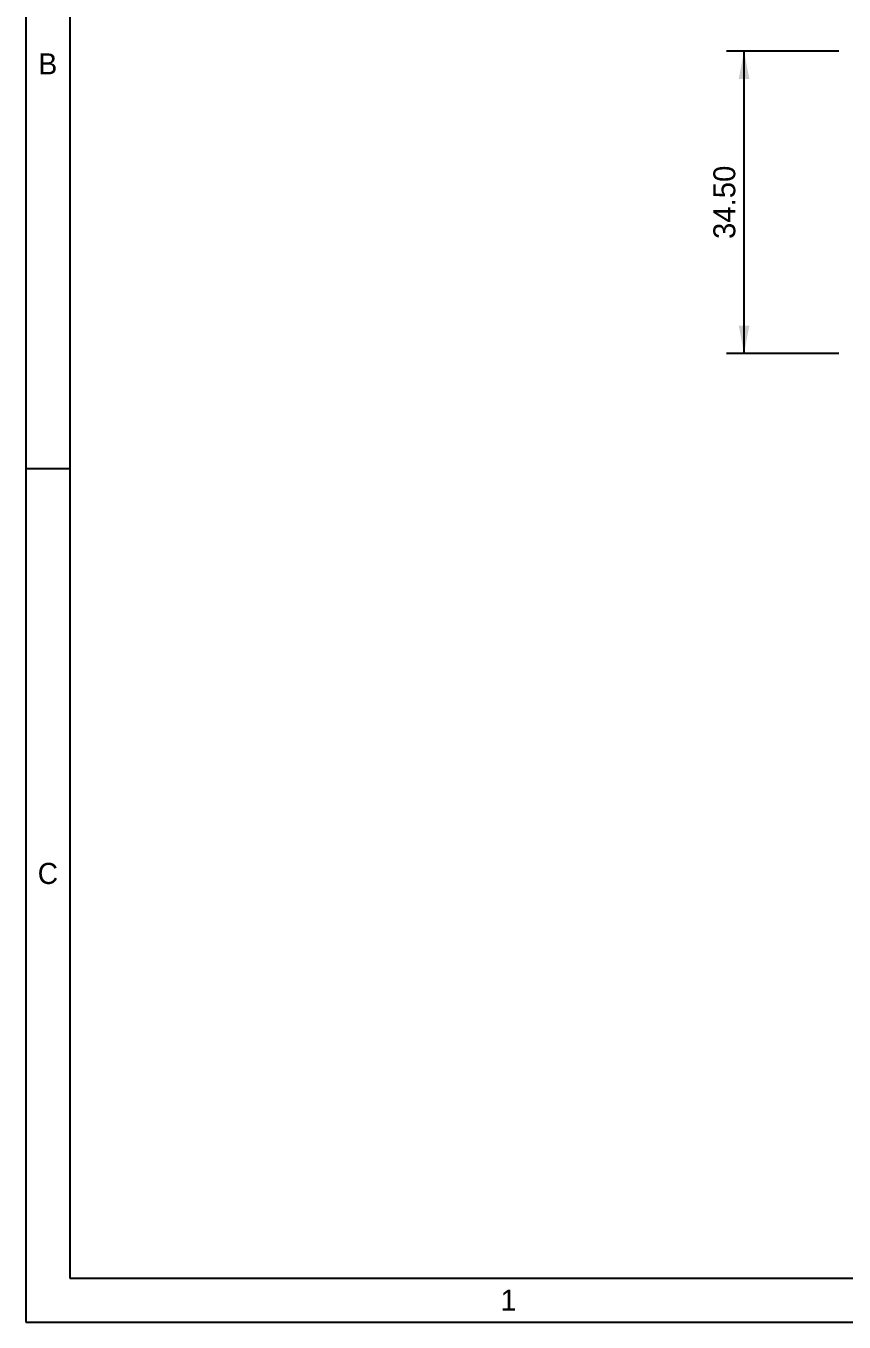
# Model space of a CAD drawing. Header units: millimetres. Extents: x 5 to 430, y 5 to 292.
# Drawn here: x 5 to 98.3, y 5 to 152.8 of the extents above; entities that cross this region are included whole.
import ezdxf
from ezdxf.enums import TextEntityAlignment as Align

# ---------------------------------------------------------------- set-up
doc = ezdxf.new("R2010")
doc.units = ezdxf.units.MM
for name, color, linetype in [('DIM', 3, 'CONTINUOUS'), ('FRAME', 7, 'CONTINUOUS'), ('TEXT', 3, 'CONTINUOUS'), ('TITLE', 7, 'CONTINUOUS')]:
    doc.layers.add(name, color=color, linetype=linetype)

msp = doc.modelspace()

# ---------------------------------------------------------------- linework, layer by layer
at = {"layer": 'DIM'}
for p, q in [((97.656583, 149.956343), (84.856583, 149.956343)), ((86.856583, 115.456823), (86.856583, 149.956343)), ((97.656583, 115.456823), (84.856583, 115.456823))]:
    msp.add_line(p, q, dxfattribs=at)
for points in [[(86.856583, 149.956343), (86.248583, 146.756343), (87.464583, 146.756343)], [(86.856583, 115.456823), (87.464583, 118.656823), (86.248583, 118.656823)]]:
    msp.add_solid(points, dxfattribs=at)
at = {"layer": 'FRAME'}
for p, q in [((10, 287), (10, 10)), ((10, 10), (410, 10))]:
    msp.add_line(p, q, dxfattribs=at)
at = {"layer": 'TITLE'}
for p, q in [((5, 292), (5, 5)), ((5, 102.333333), (10, 102.333333)), ((5, 5), (415, 5))]:
    msp.add_line(p, q, dxfattribs=at)

# ---------------------------------------------------------------- texts
at = {"layer": 'TEXT'}
msp.add_text('34.50', height=2.5, rotation=90, dxfattribs=at).set_placement((85.856583, 132.706583), align=Align.CENTER)
at = {"layer": 'TITLE'}
for s, p in [('B', (7.5, 148.5)), ('C', (7.5, 56.166667)), ('1', (60, 7.5))]:
    msp.add_text(s, height=2.4, dxfattribs=at).set_placement(p, align=Align.MIDDLE_CENTER)

doc.saveas('drawing.dxf')
